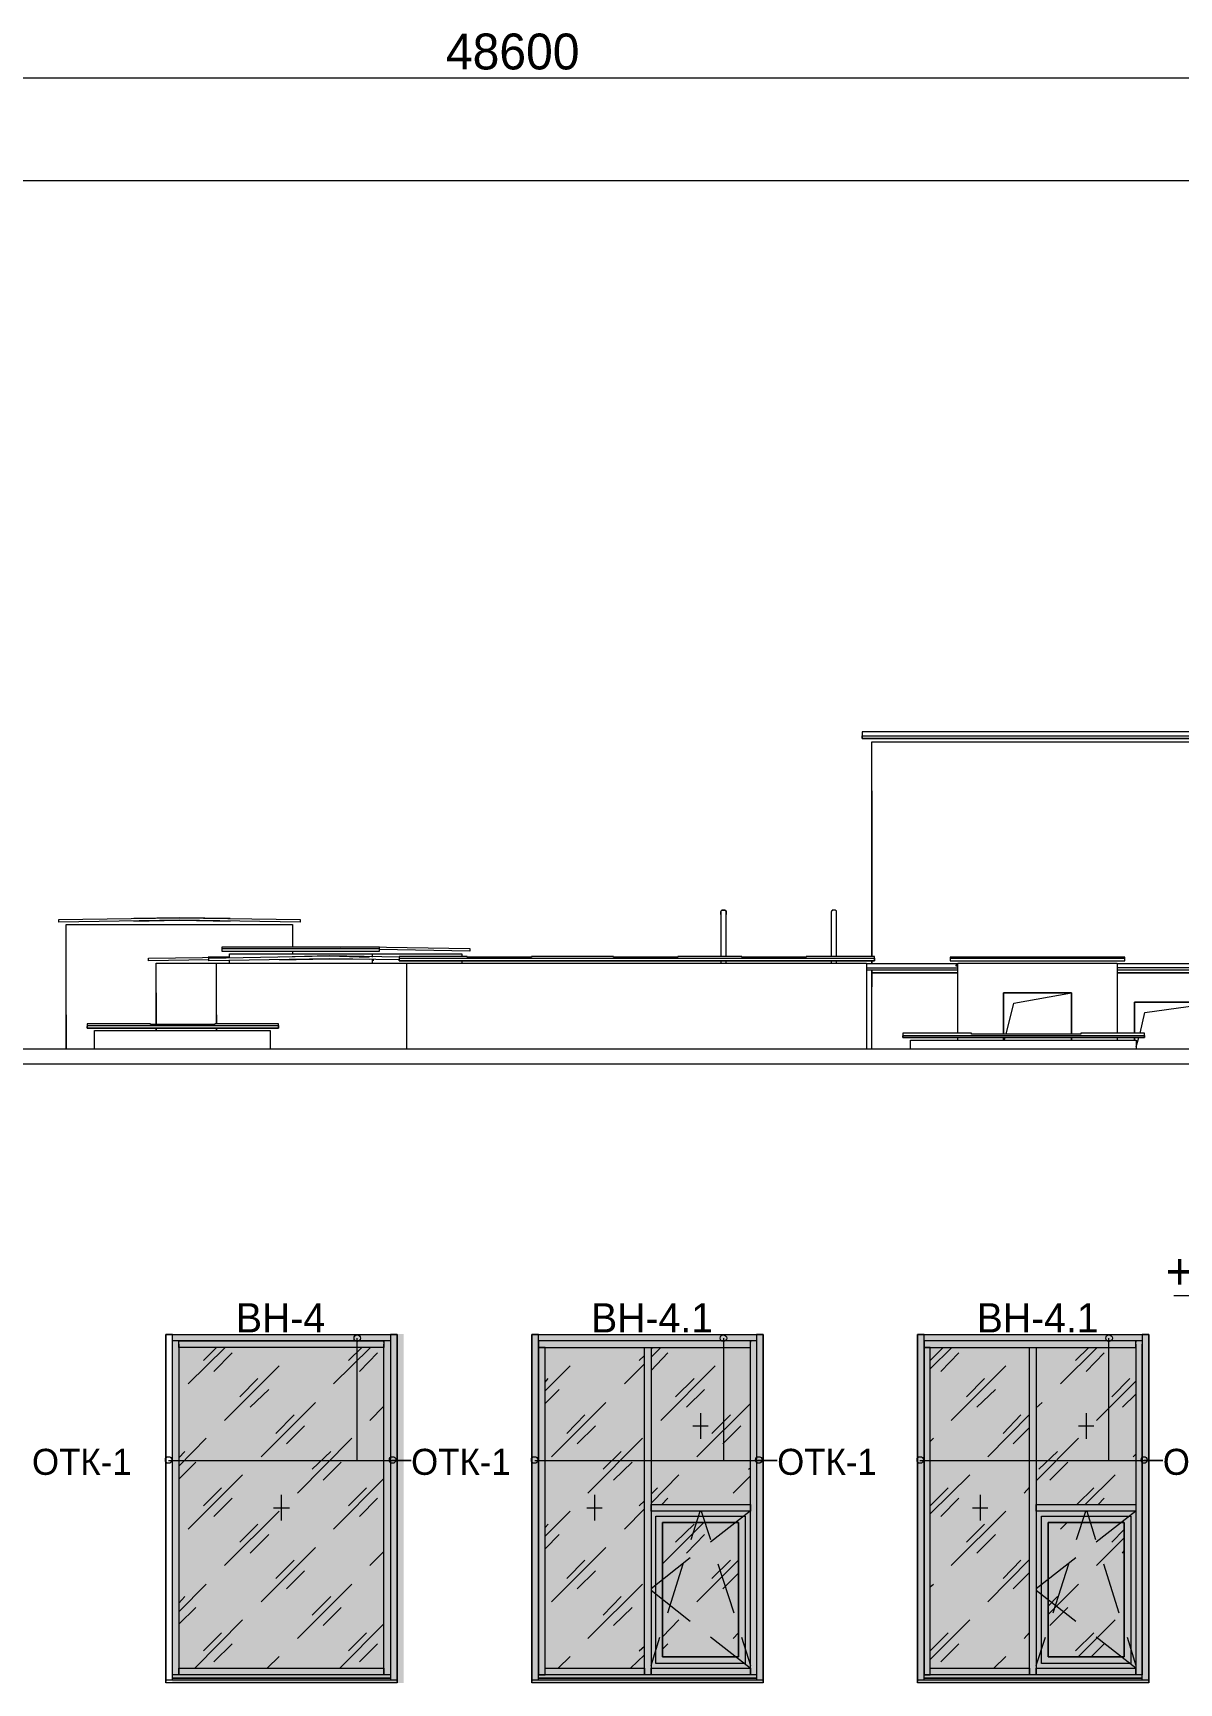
# Model space of a CAD drawing. Header units: millimetres. Extents: x 2294 to 908349, y -83289 to 219220.
# Drawn here: x 339078 to 348288, y 52023 to 65288 of the extents above; entities that cross this region are included whole.
import ezdxf

# ---------------------------------------------------------------- set-up
doc = ezdxf.new("R2010")
doc.units = ezdxf.units.MM
doc.layers.add('PDF _Геометрия', color=7, linetype='Continuous')
doc.layers.add('PDF _Текст', color=7, linetype='Continuous')

msp = doc.modelspace()

# ---------------------------------------------------------------- hatches: boundary and pattern name
at = {"transparency": 33554551}
h = msp.add_hatch(color=3, dxfattribs=at)
h.dxf.hatch_style = 1
h.paths.add_polyline_path([(340198.5, 54829.3), (342056.4, 54829.3), (342056.4, 52022.8), (340198.5, 52022.8)])
h = msp.add_hatch(color=3, dxfattribs=at)
h.dxf.hatch_style = 1
h.paths.add_polyline_path([(343088.1, 54829.3), (344946, 54829.3), (344946, 52022.8), (343088.1, 52022.8)])
h = msp.add_hatch(color=3, dxfattribs=at)
h.dxf.hatch_style = 1
h.paths.add_polyline_path([(346187.6, 54829.3), (348045.5, 54829.3), (348045.5, 52022.8), (346187.6, 52022.8)])

# ---------------------------------------------------------------- linework, layer by layer
at = {"layer": 'PDF _Геометрия', "lineweight": 9}
for points in [[(317601.8, 64927.7), (367909.9, 64927.7), (368373.3, 64927.7), (408097.8, 64927.7)], [(317601.8, 64101.5), (408097.8, 64101.5)], [(348425.8, 59638.1), (349816, 59659.9), (348425.8, 59638.1), (348425.8, 59616.2), (349816, 59638.1), (351206.1, 59616.2), (351206.1, 59638.1), (349816, 59659.9), (349077.2, 59668.7), (345741.7, 59668.7), (345741.7, 59638.1)], [(345741.7, 59646.8), (345741.7, 59616.2), (345741.7, 59638.1), (348425.8, 59638.1), (348425.8, 59616.2), (345741.7, 59616.2), (351206.1, 59616.2), (349816, 59638.1)], [(345820.3, 57863.2), (345820.3, 59590), (345929.6, 59590), (348504.5, 59590)], [(345824.7, 59590), (348508.9, 59590), (351123.1, 59590)], [(351127.4, 57120), (351127.4, 59590), (348613.8, 59590), (348504.5, 59590), (348504.5, 57732.1), (347791.9, 57732.1), (348504.5, 57732.1)], [(344605, 58199.8), (344605, 58226.1), (344609.4, 58230.4), (344613.8, 58234.8), (344640, 58234.8), (344613.8, 58234.8), (344609.4, 58230.4), (344605, 58226.1), (344605, 57863.2)], [(344648.8, 57863.2), (344648.8, 58226.1), (344648.8, 58230.4), (344644.4, 58230.4), (344640, 58234.8), (344644.4, 58230.4), (344648.8, 58230.4), (344648.8, 58226.1), (344648.8, 58199.8)], [(345536.2, 57863.2), (345536.2, 58226.1), (345536.2, 58230.4), (345531.8, 58230.4), (345527.4, 58234.8), (345501.2, 58234.8), (345501.2, 58230.4), (345496.8, 58230.4), (345496.8, 58226.1), (345492.5, 58226.1), (345492.5, 57863.2)], [(339888.1, 58147.4), (340255.3, 58156.1), (339284.8, 58138.6), (339284.8, 58160.5), (340255.3, 58173.6), (339888.1, 58169.2)], [(339346, 57395.5), (339346, 57120), (339346, 58121.1), (339455.3, 58121.1), (341055.3, 58121.1), (341164.6, 58121.1), (341164.6, 57937.5)], [(340661.9, 58169.2), (340255.3, 58173.6), (341225.8, 58160.5), (341225.8, 58138.6), (340255.3, 58156.1), (340661.9, 58147.4)], [(339346, 57229.3), (339346, 57880.7)], [(340487, 57837), (340491.4, 57837), (340006.1, 57828.2), (340006.1, 57850.1), (340657.5, 57858.8), (340487, 57858.8)], [(341059.7, 57837), (341461.9, 57845.7), (340491.4, 57828.2), (340491.4, 57850.1), (341461.9, 57867.6), (341059.7, 57858.8)], [(340596.3, 57915.7), (340596.3, 57906.9), (341864.1, 57906.9), (341864.1, 57928.8)], [(340596.3, 57928.8), (340596.3, 57906.9), (341864.1, 57906.9), (341864.1, 57915.7)], [(340657.5, 57854.5), (340657.5, 57885.1), (340766.8, 57885.1), (341693.6, 57885.1), (341802.9, 57885.1), (341802.9, 57858.8)], [(340661.9, 57885.1), (341798.5, 57885.1)], [(341164.6, 57906.9), (341164.6, 57885.1), (342419.3, 57885.1), (342524.2, 57885.1), (342524.2, 57863.2)], [(342021.4, 57858.8), (341461.9, 57867.6), (341781, 57858.8)], [(342021.4, 57837), (341461.9, 57845.7), (341781, 57841.4)], [(341549.3, 57937.5), (341750.4, 57941.9), (342589.7, 57928.8), (342589.7, 57906.9), (341864.1, 57920)], [(341802.9, 57841.4), (341802.9, 57810.8)], [(341811.6, 57841.4), (341811.6, 57828.2), (341802.9, 57832.6)], [(345842.2, 57850.1), (345842.2, 57828.2), (342021.4, 57828.2), (342021.4, 57841.4)], [(342021.4, 57850.1), (342021.4, 57828.2), (345842.2, 57828.2), (345842.2, 57841.4)], [(342567.9, 57858.8), (343083.7, 57858.8)], [(343743.8, 57858.8), (344259.7, 57858.8)], [(344779.9, 57858.8), (345291.4, 57858.8)], [(346449.8, 57841.4), (346449.8, 57828.2), (347853.1, 57828.2), (347853.1, 57850.1)], [(346449.8, 57850.1), (346449.8, 57828.2), (347853.1, 57828.2), (347853.1, 57841.4)], [(340067.3, 57570.3), (340067.3, 57316.8), (340067.3, 57810.8), (340176.6, 57810.8), (340657.5, 57810.8), (340657.5, 57832.6)], [(340552.6, 57395.5), (340552.6, 57321.1), (340552.6, 57810.8), (340661.9, 57810.8), (342261.9, 57810.8)], [(342082.6, 57120), (342082.6, 57810.8), (342191.9, 57810.8), (345671.7, 57810.8), (345776.6, 57810.8), (345776.6, 57120)], [(342524.2, 57828.2), (342524.2, 57810.8)], [(344605, 57828.2), (344605, 57810.8)], [(344648.8, 57810.8), (344648.8, 57828.2)], [(345492.5, 57828.2), (345492.5, 57810.8)], [(345536.2, 57810.8), (345536.2, 57828.2)], [(345776.6, 57806.4), (346511, 57806.4)], [(345776.6, 57771.4), (346511, 57771.4)], [(346511, 57753.9), (345776.6, 57753.9)], [(345820.3, 57806.4), (345820.3, 57828.2)], [(345820.3, 57120), (345820.3, 57732.1), (345929.6, 57732.1), (345820.3, 57732.1), (345820.3, 57753.9)], [(346511, 57784.5), (346497.9, 57784.5), (346497.9, 57797.6), (346511, 57797.6)], [(346497.9, 57797.6), (346497.9, 57784.5)], [(346511, 57246.8), (346511, 57810.8), (346620.3, 57810.8), (347682.6, 57810.8), (347791.9, 57810.8), (347791.9, 57246.8)], [(347791.9, 57806.4), (348504.5, 57806.4), (348504.5, 57771.4), (347791.9, 57771.4)], [(348504.5, 57771.4), (348504.5, 57753.9), (347791.9, 57753.9)], [(339346, 57242.5), (339346, 57120), (339346, 57627.2)], [(346900.1, 57238.1), (346961.3, 57487.3), (347424.7, 57570.3)], [(347975.5, 57246.8), (348014.9, 57412.9), (348613.8, 57496)], [(349396.3, 56997.6), (349396.3, 57120), (349396.3, 56997.6), (317260.8, 56997.6), (317260.8, 57120), (349396.3, 57120), (349999.6, 57120), (350497.9, 57120), (350497.9, 57430.4), (351324.2, 57430.4)], [(341051, 57308), (341051, 57286.2), (339512.2, 57286.2), (339512.2, 57299.3)], [(339512.2, 57308), (339512.2, 57286.2), (341051, 57286.2), (341051, 57299.3)], [(340023.6, 57316.8), (340539.5, 57316.8)], [(339573.4, 57120), (339573.4, 57268.7), (339682.6, 57268.7), (340880.5, 57268.7), (340985.4, 57268.7), (340985.4, 57120)], [(348010.5, 57229.3), (348010.5, 57211.9), (346069.5, 57211.9), (346069.5, 57225)], [(346069.5, 57229.3), (346069.5, 57211.9), (348010.5, 57211.9), (348010.5, 57225)], [(346130.7, 57120), (346130.7, 57190), (346240, 57190), (347840, 57190), (347944.9, 57190), (347944.9, 57120)], [(346511, 57190), (346511, 57211.9)], [(346887, 57190), (346891.4, 57211.9)], [(347791.9, 57211.9), (347791.9, 57190)], [(347944.9, 57137.5), (347966.8, 57211.9)], [(349750.4, 54825), (349129.6, 54825), (349068.4, 54825), (349068.4, 55135.4), (348246.6, 55135.4)], [(340251, 54746.3), (340251, 52088.4), (340198.5, 52088.4), (340198.5, 54746.3), (340198.5, 54825), (340146, 54825), (340146, 54746.3), (340146, 52114.6), (340146, 52035.9), (340146, 54825), (342004, 54825), (342004, 52035.9), (342004, 52114.6), (342004, 54746.3), (342004, 54825), (341951.5, 54825), (341951.5, 54746.3), (341951.5, 52088.4), (341899, 52088.4), (341899, 54746.3)], [(341680.5, 54794.4), (341680.5, 53810.8), (342117.6, 53810.8), (341964.6, 53810.8)], [(343140.6, 52049), (343140.6, 52114.6), (343140.6, 53430.4), (343140.6, 52088.4), (343193, 52088.4), (343193, 53430.4), (343193, 54720.1), (343140.6, 54720.1), (343140.6, 53430.4), (343140.6, 54746.3), (343140.6, 54825), (343088.1, 54825), (343088.1, 54746.3), (343088.1, 53430.4), (343088.1, 52114.6), (343088.1, 52035.9), (343088.1, 54825), (344946, 54825), (344946, 52035.9), (344946, 52114.6), (344946, 53430.4), (344946, 54746.3), (344946, 54825), (344893.6, 54825), (344893.6, 54746.3), (344893.6, 53430.4), (344893.6, 52088.4), (344845.5, 52088.4), (344845.5, 53430.4), (344845.5, 54746.3)], [(344626.9, 54794.4), (344626.9, 53810.8), (345059.7, 53810.8), (344906.7, 53810.8)], [(346240, 52049), (346240, 52114.6), (346240, 53430.4), (346240, 52088.4), (346288.1, 52088.4), (346288.1, 53430.4), (346288.1, 54720.1), (346240, 54720.1), (346240, 53430.4), (346240, 54746.3), (346240, 54825), (346187.6, 54825), (346187.6, 54746.3), (346187.6, 53430.4), (346187.6, 52114.6), (346187.6, 52035.9), (346187.6, 54825), (348045.5, 54825), (348045.5, 52035.9), (348045.5, 52114.6), (348045.5, 53430.4), (348045.5, 54746.3), (348045.5, 54825), (347993, 54825), (347993, 54746.3)], [(347722, 54794.4), (347722, 53810.8), (348159.1, 53810.8), (348006.1, 53810.8)], [(340198.5, 52049), (340198.5, 52114.6), (340198.5, 54746.3)], [(341899, 54763.8), (341899, 54772.5), (341899, 54720.1), (340251, 54720.1), (340251, 54772.5), (341899, 54772.5)], [(340251, 54763.8), (340251, 54772.5)], [(340325.3, 54427.2), (340622.5, 54720.1)], [(340447.7, 54615.1), (340552.6, 54720.1)], [(340530.7, 54527.7), (340679.4, 54676.3)], [(341204, 54720.1), (341204, 54720.1)], [(341492.5, 54427.2), (341789.7, 54720.1)], [(341614.9, 54615.1), (341719.8, 54720.1)], [(341702.3, 54527.7), (341846.6, 54676.3)], [(341951.5, 54746.3), (341951.5, 52114.6), (341951.5, 52049)], [(343538.4, 54720.1), (343542.7, 54720.1)], [(343949.3, 54615.1), (343993, 54654.5)], [(344045.5, 54641.4), (344124.2, 54720.1)], [(344045.5, 54706.9), (344058.6, 54720.1)], [(344045.5, 54536.4), (344181, 54676.3)], [(344705.6, 54720.1), (344710, 54720.1)], [(344845.5, 54772.5), (344845.5, 54763.8)], [(344893.6, 54746.3), (344893.6, 53430.4), (344893.6, 52114.6), (344893.6, 52049)], [(346288.1, 54549.6), (346463, 54720.1)], [(346288.1, 54615.1), (346393, 54720.1)], [(346375.5, 54527.7), (346519.8, 54676.3)], [(347044.4, 54720.1), (347048.8, 54720.1)], [(347940.6, 54746.3), (347940.6, 53430.4), (347940.6, 52088.4), (347140.6, 52088.4), (347140.6, 52140.8), (347940.6, 52140.8)], [(347337.3, 54427.2), (347630.2, 54720.1)], [(347455.3, 54615.1), (347564.6, 54720.1)], [(347542.7, 54527.7), (347687, 54676.3)], [(347993, 52049), (347993, 52114.6), (347993, 53430.4), (347993, 54746.3), (347993, 53430.4), (347993, 52088.4), (347940.6, 52088.4), (347940.6, 52140.8), (347621.4, 52390)], [(347940.6, 54772.5), (347940.6, 54763.8)], [(340618.2, 54134.3), (341055.3, 54571.4)], [(343193, 54370.3), (343394.1, 54571.4)], [(343831.3, 54427.2), (343993, 54588.9)], [(344124.2, 54134.3), (344561.3, 54571.4)], [(346458.6, 54134.3), (346895.7, 54571.4)], [(340740.6, 54322.2), (340884.8, 54470.9)], [(343193, 54440.3), (343219.3, 54470.9)], [(344242.2, 54322.2), (344390.8, 54470.9)], [(346581, 54322.2), (346725.3, 54470.9)], [(347625.8, 54134.3), (347940.6, 54449)], [(347748.2, 54322.2), (347892.5, 54470.9)], [(340823.6, 54239.2), (340972.3, 54383.4)], [(340911.1, 53841.4), (341348.2, 54278.5)], [(343193, 54269.8), (343306.7, 54383.4)], [(343245.5, 53841.4), (343682.6, 54278.5)], [(344329.6, 54239.2), (344473.9, 54383.4)], [(344412.7, 53841.4), (344845.5, 54269.8)], [(346664.1, 54239.2), (346812.7, 54383.4)], [(347140.6, 54234.8), (347188.6, 54278.5)], [(347835.6, 54239.2), (347940.6, 54344.1)], [(341029.1, 54029.3), (341177.7, 54178)], [(341785.4, 54134.3), (341899, 54247.9)], [(343367.9, 54029.3), (343512.1, 54178)], [(344443.3, 54191.1), (344443.3, 53985.6)], [(344535.1, 54029.3), (344683.7, 54178)], [(346751.5, 53841.4), (347088.1, 54182.4)], [(346873.9, 54029.3), (347018.1, 54178)], [(347542.7, 54191.1), (347542.7, 53985.6)], [(340251, 53767.1), (340469.5, 53990)], [(341116.5, 53946.3), (341260.8, 54090.5)], [(341204, 53548.5), (341641.1, 53990)], [(343450.9, 53946.3), (343599.6, 54090.5)], [(343538.4, 53548.5), (343975.5, 53990)], [(344382.1, 54090.5), (344504.5, 54090.5)], [(344622.5, 53946.3), (344766.8, 54090.5)], [(346288.1, 53963.8), (346314.3, 53990)], [(346956.9, 53946.3), (347088.1, 54077.4)], [(347140.6, 53649), (347481.5, 53990)], [(347481.5, 54090.5), (347603.9, 54090.5)], [(340251, 53832.6), (340299, 53885.1)], [(341322, 53740.8), (341470.6, 53885.1)], [(343660.8, 53740.8), (343805, 53885.1)], [(347162.4, 53740.8), (347311, 53885.1)], [(347918.7, 53841.4), (347940.6, 53863.2)], [(340167.9, 53810.8), (342117.6, 53810.8)], [(340251, 53662.1), (340386.5, 53797.7)], [(341409.4, 53653.4), (341553.7, 53797.7)], [(343110, 53810.8), (345059.7, 53810.8)], [(343743.8, 53653.4), (343892.5, 53797.7)], [(344828, 53740.8), (344845.5, 53753.9)], [(346205, 53810.8), (348159.1, 53810.8)], [(347249.8, 53653.4), (347394.1, 53797.7)], [(340325.3, 53259.9), (340762.4, 53697.1)], [(340447.7, 53447.9), (340591.9, 53592.2)], [(341492.5, 53259.9), (341899, 53666.5)], [(341614.9, 53447.9), (341759.1, 53592.2)], [(344045.5, 53469.8), (344268.4, 53697.1)], [(344045.5, 53539.7), (344097.9, 53592.2)], [(344705.6, 53548.5), (344845.5, 53688.4)], [(346288.1, 53382.4), (346607.2, 53697.1)], [(346288.1, 53447.9), (346432.4, 53592.2)], [(347044.4, 53548.5), (347088.1, 53596.6)], [(347468.4, 53456.7), (347603.9, 53592.2)], [(347534, 53456.7), (347774.4, 53697.1)], [(340530.7, 53360.5), (340679.4, 53509.1)], [(341072.8, 53535.4), (341072.8, 53329.9)], [(341702.3, 53360.5), (341846.6, 53509.1)], [(343590.8, 53535.4), (343590.8, 53329.9)], [(343949.3, 53447.9), (343993, 53487.3)], [(344132.9, 53456.7), (344181, 53509.1)], [(346375.5, 53360.5), (346519.8, 53509.1)], [(346690.3, 53535.4), (346690.3, 53329.9)], [(347638.9, 53456.7), (347687, 53509.1)], [(340618.2, 52967.1), (341055.3, 53404.2)], [(341011.6, 53430.4), (341138.4, 53430.4)], [(343193, 53203.1), (343394.1, 53404.2)], [(343529.6, 53430.4), (343652, 53430.4)], [(343831.3, 53259.9), (343993, 53421.7)], [(344369, 53176.9), (344438.9, 53404.2)], [(344447.7, 53404.2), (344522, 53176.9)], [(344841.1, 53404.2), (344522, 53155)], [(346458.6, 52967.1), (346895.7, 53404.2)], [(346629.1, 53430.4), (346751.5, 53430.4)], [(347464.1, 53176.9), (347538.4, 53404.2)], [(347547.1, 53404.2), (347617.1, 53176.9)], [(347940.6, 53404.2), (347621.4, 53155)], [(340740.6, 53155), (340884.8, 53299.3)], [(340823.6, 53067.6), (340972.3, 53216.2)], [(343193, 53273.1), (343219.3, 53299.3)], [(343193, 53102.6), (343306.7, 53216.2)], [(344137.3, 52980.2), (344469.5, 53312.4)], [(344242.2, 53155), (344390.8, 53299.3)], [(344329.6, 53067.6), (344473.9, 53216.2)], [(346581, 53155), (346725.3, 53299.3)], [(346664.1, 53067.6), (346812.7, 53216.2)], [(347337.3, 53259.9), (347389.7, 53312.4)], [(347748.2, 53155), (347848.7, 53255.6)], [(340911.1, 52674.2), (341348.2, 53111.3)], [(341785.4, 52967.1), (341899, 53080.7)], [(343245.5, 52674.2), (343682.6, 53111.3)], [(347625.8, 52967.1), (347848.7, 53190)], [(347835.6, 53067.6), (347848.7, 53085.1)], [(341029.1, 52862.1), (341177.7, 53010.8)], [(343367.9, 52862.1), (343512.1, 53010.8)], [(344360.2, 53028.3), (344045.5, 52779.1)], [(344181, 52586.7), (344303.4, 52980.2)], [(344412.7, 52674.2), (344749.3, 53010.8)], [(344535.1, 52862.1), (344683.7, 53010.8)], [(344583.2, 52980.2), (344710, 52586.7)], [(346751.5, 52674.2), (347088.1, 53015.1)], [(346873.9, 52862.1), (347018.1, 53010.8)], [(347459.7, 53028.3), (347140.6, 52779.1)], [(347276.1, 52586.7), (347402.8, 52980.2)], [(347682.6, 52980.2), (347805, 52586.7)], [(340251, 52595.5), (340469.5, 52818.4)], [(341116.5, 52779.1), (341260.8, 52923.3)], [(341204, 52381.3), (341641.1, 52818.4)], [(343450.9, 52779.1), (343599.6, 52923.3)], [(343538.4, 52381.3), (343975.5, 52818.4)], [(344622.5, 52779.1), (344749.3, 52905.9)], [(346288.1, 52796.6), (346314.3, 52818.4)], [(346956.9, 52779.1), (347088.1, 52910.2)], [(347236.7, 52573.6), (347481.5, 52818.4)], [(340251, 52665.4), (340299, 52717.9)], [(341322, 52569.2), (341470.6, 52717.9)], [(343660.8, 52569.2), (343805, 52717.9)], [(344360.2, 52516.8), (344045.5, 52766)], [(347459.7, 52516.8), (347140.6, 52766)], [(347236.7, 52639.2), (347311, 52717.9)], [(340251, 52494.9), (340386.5, 52630.4)], [(340377.7, 52140.8), (340762.4, 52529.9)], [(341409.4, 52486.2), (341553.7, 52630.4)], [(343743.8, 52486.2), (343892.5, 52630.4)], [(344137.3, 52394.4), (344268.4, 52529.9)], [(346288.1, 52210.8), (346607.2, 52529.9)], [(347249.8, 52486.2), (347394.1, 52630.4)], [(347477.2, 52232.6), (347774.4, 52529.9)], [(340447.7, 52280.7), (340591.9, 52425)], [(341544.9, 52140.8), (341899, 52499.3)], [(341614.9, 52280.7), (341759.1, 52425)], [(344705.6, 52381.3), (344749.3, 52425)], [(346288.1, 52280.7), (346432.4, 52425)], [(347044.4, 52381.3), (347088.1, 52429.4)], [(347455.3, 52280.7), (347603.9, 52425)], [(340530.7, 52193.3), (340679.4, 52337.5)], [(341702.3, 52193.3), (341846.6, 52337.5)], [(343949.3, 52280.7), (343993, 52320.1)], [(344045.5, 52162.7), (344115.4, 52390)], [(344137.3, 52293.8), (344181, 52337.5)], [(344841.1, 52140.8), (344522, 52390)], [(344771.2, 52390), (344845.5, 52162.7)], [(346375.5, 52193.3), (346519.8, 52337.5)], [(347140.6, 52162.7), (347214.9, 52390)], [(347582.1, 52232.6), (347687, 52337.5)], [(347870.6, 52390), (347940.6, 52162.7)], [(340959.1, 52140.8), (341055.3, 52237)], [(343297.9, 52140.8), (343394.1, 52237)], [(343879.4, 52140.8), (343993, 52250.1)], [(344557, 52232.6), (344561.3, 52237)], [(346799.6, 52140.8), (346895.7, 52237)], [(342004, 52031.5), (342004, 52022.8), (340146, 52022.8), (340146, 52049), (340146, 52053.4)], [(340146, 52049), (342004, 52049)], [(340146, 52022.8), (340146, 52031.5)], [(341951.5, 52088.4), (340198.5, 52088.4)], [(341951.5, 52062.1), (340198.5, 52062.1), (341951.5, 52062.1)], [(341951.5, 52062.1), (340198.5, 52062.1)], [(342004, 52053.4), (342004, 52049), (342004, 52022.8)], [(344946, 52031.5), (344946, 52022.8), (343088.1, 52022.8), (343088.1, 52049), (343088.1, 52053.4)], [(343088.1, 52049), (344946, 52049)], [(343088.1, 52022.8), (343088.1, 52031.5)], [(344893.6, 52088.4), (343140.6, 52088.4)], [(344893.6, 52062.1), (343140.6, 52062.1), (344893.6, 52062.1)], [(344893.6, 52062.1), (343140.6, 52062.1)], [(344946, 52053.4), (344946, 52049), (344946, 52022.8)], [(348045.5, 52031.5), (348045.5, 52022.8), (346187.6, 52022.8), (346187.6, 52049), (346187.6, 52053.4)], [(346187.6, 52049), (348045.5, 52049)], [(346187.6, 52022.8), (346187.6, 52031.5)], [(347993, 52088.4), (346240, 52088.4)], [(347993, 52062.1), (346240, 52062.1), (347993, 52062.1)], [(347993, 52062.1), (346240, 52062.1)], [(348045.5, 52053.4), (348045.5, 52049), (348045.5, 52022.8)]]:
    msp.add_lwpolyline(points, dxfattribs=at)
for points in [[(345820.3, 59196.5), (345820.3, 57863.2)], [(340596.3, 57928.8), (341864.1, 57928.8), (341864.1, 57937.5), (340596.3, 57937.5)], [(342021.4, 57850.1), (345842.2, 57850.1), (345842.2, 57863.2), (345291.4, 57863.2), (345291.4, 57858.8), (344775.5, 57858.8), (344775.5, 57863.2), (344259.7, 57863.2), (344259.7, 57858.8), (343743.8, 57858.8), (343743.8, 57863.2), (343083.7, 57863.2), (343083.7, 57858.8), (342567.9, 57858.8), (342567.9, 57863.2), (342021.4, 57863.2)], [(346449.8, 57850.1), (347853.1, 57850.1), (347853.1, 57858.8), (346449.8, 57858.8)], [(345820.3, 57828.2), (345820.3, 57802)], [(345820.3, 57753.9), (345820.3, 57618.4)], [(346511, 57732.1), (345929.6, 57732.1)], [(347424.7, 57570.3), (346878.3, 57570.3), (346878.3, 57238.1), (346878.3, 57570.3), (347424.7, 57570.3), (347424.7, 57238.1)], [(348613.8, 57496), (347931.8, 57496), (347931.8, 57246.8), (347931.8, 57496), (348613.8, 57496), (348613.8, 57120)], [(339512.2, 57308), (341051, 57308), (341051, 57321.1), (340539.5, 57321.1), (340539.5, 57316.8), (340023.6, 57316.8), (340023.6, 57321.1), (339512.2, 57321.1)], [(340067.3, 57286.2), (340067.3, 57268.7)], [(340552.6, 57286.2), (340552.6, 57268.7)], [(346069.5, 57229.3), (348010.5, 57229.3), (348010.5, 57246.8), (347499, 57246.8), (347499, 57238.1), (346620.3, 57238.1), (346620.3, 57246.8), (346069.5, 57246.8)], [(346878.3, 57211.9), (346878.3, 57190)], [(347424.7, 57190), (347424.7, 57211.9)], [(347931.8, 57211.9), (347931.8, 57190)], [(340224.7, 54825), (341951.5, 54825), (341951.5, 54772.5), (340224.7, 54772.5), (340198.5, 54772.5), (340198.5, 54825)], [(344019.3, 54772.5), (343140.6, 54772.5), (343140.6, 54720.1), (344019.3, 54720.1), (344845.5, 54720.1), (344845.5, 54772.5), (344019.3, 54772.5), (343166.8, 54772.5), (343140.6, 54772.5), (343140.6, 54825), (343166.8, 54825), (344019.3, 54825), (344871.7, 54825), (344893.6, 54825), (344893.6, 54772.5), (344871.7, 54772.5)], [(347114.3, 54772.5), (346240, 54772.5), (346240, 54720.1), (347114.3, 54720.1), (347940.6, 54720.1), (347940.6, 54772.5), (347114.3, 54772.5), (346261.9, 54772.5), (346240, 54772.5), (346240, 54825), (346261.9, 54825), (347114.3, 54825), (347966.8, 54825), (347993, 54825), (347993, 54772.5), (347966.8, 54772.5)], [(344045.5, 52088.4), (343993, 52088.4), (343193, 52088.4), (343193, 52140.8), (343993, 52140.8), (343993, 52088.4), (343993, 53430.4), (343993, 54720.1), (344045.5, 54720.1), (344045.5, 53430.4)], [(347140.6, 52088.4), (347088.1, 52088.4), (346288.1, 52088.4), (346288.1, 52140.8), (347088.1, 52140.8), (347088.1, 52088.4), (347088.1, 53430.4), (347088.1, 54720.1), (347140.6, 54720.1), (347140.6, 53430.4)], [(344845.5, 53404.2), (344045.5, 53404.2), (344045.5, 53456.7), (344845.5, 53456.7)], [(344084.8, 53364.9), (344801.8, 53364.9), (344801.8, 52180.2), (344084.8, 52180.2)], [(344801.8, 53364.9), (344801.8, 52180.2), (344084.8, 52180.2), (344084.8, 53364.9)], [(347940.6, 53404.2), (347140.6, 53404.2), (347140.6, 53456.7), (347940.6, 53456.7)], [(347184.3, 53364.9), (347901.2, 53364.9), (347901.2, 52180.2), (347184.3, 52180.2)], [(347901.2, 53364.9), (347901.2, 52180.2), (347184.3, 52180.2), (347184.3, 53364.9)], [(344749.3, 53312.4), (344137.3, 53312.4), (344137.3, 52232.6), (344749.3, 52232.6)], [(344137.3, 52232.6), (344137.3, 53312.4), (344749.3, 53312.4), (344749.3, 52232.6)], [(347848.7, 53312.4), (347236.7, 53312.4), (347236.7, 52232.6), (347848.7, 52232.6)], [(347236.7, 52232.6), (347236.7, 53312.4), (347848.7, 53312.4), (347848.7, 52232.6)], [(341899, 52088.4), (340251, 52088.4), (340251, 52140.8), (341899, 52140.8)], [(344845.5, 52088.4), (344045.5, 52088.4), (344045.5, 52140.8), (344845.5, 52140.8)]]:
    msp.add_lwpolyline(points, close=True, dxfattribs=at)
for points in [[(341658.6, 54794.4), (341658.6, 54811.9), (341667.3, 54820.6), (341684.8, 54820.6)], [(341658.6, 54794.4), (341658.6, 54811.9), (341667.3, 54820.6), (341684.8, 54820.6)], [(341684.8, 54768.1), (341667.3, 54768.1), (341658.6, 54781.3), (341658.6, 54794.4)], [(341684.8, 54768.1), (341667.3, 54768.1), (341658.6, 54781.3), (341658.6, 54794.4)], [(341684.8, 54820.6), (341697.9, 54820.6), (341711.1, 54811.9), (341711.1, 54794.4)], [(341684.8, 54820.6), (341697.9, 54820.6), (341711.1, 54811.9), (341711.1, 54794.4)], [(341711.1, 54794.4), (341711.1, 54781.3), (341697.9, 54768.1), (341684.8, 54768.1)], [(341711.1, 54794.4), (341711.1, 54781.3), (341697.9, 54768.1), (341684.8, 54768.1)], [(344600.7, 54794.4), (344600.7, 54811.9), (344609.4, 54820.6), (344626.9, 54820.6)], [(344600.7, 54794.4), (344600.7, 54811.9), (344609.4, 54820.6), (344626.9, 54820.6)], [(344626.9, 54768.1), (344609.4, 54768.1), (344600.7, 54781.3), (344600.7, 54794.4)], [(344626.9, 54768.1), (344609.4, 54768.1), (344600.7, 54781.3), (344600.7, 54794.4)], [(344626.9, 54820.6), (344640, 54820.6), (344653.1, 54811.9), (344653.1, 54794.4)], [(344626.9, 54820.6), (344640, 54820.6), (344653.1, 54811.9), (344653.1, 54794.4)], [(344653.1, 54794.4), (344653.1, 54781.3), (344640, 54768.1), (344626.9, 54768.1)], [(344653.1, 54794.4), (344653.1, 54781.3), (344640, 54768.1), (344626.9, 54768.1)], [(347700.1, 54794.4), (347700.1, 54811.9), (347708.9, 54820.6), (347726.3, 54820.6)], [(347700.1, 54794.4), (347700.1, 54811.9), (347708.9, 54820.6), (347726.3, 54820.6)], [(347726.3, 54768.1), (347708.9, 54768.1), (347700.1, 54781.3), (347700.1, 54794.4)], [(347726.3, 54768.1), (347708.9, 54768.1), (347700.1, 54781.3), (347700.1, 54794.4)], [(347726.3, 54820.6), (347739.5, 54820.6), (347752.6, 54811.9), (347752.6, 54794.4)], [(347726.3, 54820.6), (347739.5, 54820.6), (347752.6, 54811.9), (347752.6, 54794.4)], [(347752.6, 54794.4), (347752.6, 54781.3), (347739.5, 54768.1), (347726.3, 54768.1)], [(347752.6, 54794.4), (347752.6, 54781.3), (347739.5, 54768.1), (347726.3, 54768.1)], [(340141.7, 53815.1), (340141.7, 53832.6), (340150.4, 53841.4), (340167.9, 53841.4)], [(340141.7, 53815.1), (340141.7, 53832.6), (340150.4, 53841.4), (340167.9, 53841.4)], [(340167.9, 53788.9), (340150.4, 53788.9), (340141.7, 53802), (340141.7, 53815.1)], [(340167.9, 53788.9), (340150.4, 53788.9), (340141.7, 53802), (340141.7, 53815.1)], [(340167.9, 53841.4), (340181, 53841.4), (340194.1, 53832.6), (340194.1, 53815.1)], [(340167.9, 53841.4), (340181, 53841.4), (340194.1, 53832.6), (340194.1, 53815.1)], [(340194.1, 53815.1), (340194.1, 53802), (340181, 53788.9), (340167.9, 53788.9)], [(340194.1, 53815.1), (340194.1, 53802), (340181, 53788.9), (340167.9, 53788.9)], [(341942.8, 53815.1), (341942.8, 53832.6), (341951.5, 53841.4), (341969, 53841.4)], [(341942.8, 53815.1), (341942.8, 53832.6), (341951.5, 53841.4), (341969, 53841.4)], [(341969, 53788.9), (341951.5, 53788.9), (341942.8, 53802), (341942.8, 53815.1)], [(341969, 53788.9), (341951.5, 53788.9), (341942.8, 53802), (341942.8, 53815.1)], [(341969, 53841.4), (341982.1, 53841.4), (341995.2, 53832.6), (341995.2, 53815.1)], [(341969, 53841.4), (341982.1, 53841.4), (341995.2, 53832.6), (341995.2, 53815.1)], [(341995.2, 53815.1), (341995.2, 53802), (341982.1, 53788.9), (341969, 53788.9)], [(341995.2, 53815.1), (341995.2, 53802), (341982.1, 53788.9), (341969, 53788.9)], [(343083.7, 53815.1), (343083.7, 53832.6), (343092.5, 53841.4), (343110, 53841.4)], [(343083.7, 53815.1), (343083.7, 53832.6), (343092.5, 53841.4), (343110, 53841.4)], [(343110, 53788.9), (343092.5, 53788.9), (343083.7, 53802), (343083.7, 53815.1)], [(343110, 53788.9), (343092.5, 53788.9), (343083.7, 53802), (343083.7, 53815.1)], [(343110, 53841.4), (343123.1, 53841.4), (343136.2, 53832.6), (343136.2, 53815.1)], [(343110, 53841.4), (343123.1, 53841.4), (343136.2, 53832.6), (343136.2, 53815.1)], [(343136.2, 53815.1), (343136.2, 53802), (343123.1, 53788.9), (343110, 53788.9)], [(343136.2, 53815.1), (343136.2, 53802), (343123.1, 53788.9), (343110, 53788.9)], [(344884.8, 53815.1), (344884.8, 53832.6), (344893.6, 53841.4), (344911.1, 53841.4)], [(344884.8, 53815.1), (344884.8, 53832.6), (344893.6, 53841.4), (344911.1, 53841.4)], [(344911.1, 53788.9), (344893.6, 53788.9), (344884.8, 53802), (344884.8, 53815.1)], [(344911.1, 53788.9), (344893.6, 53788.9), (344884.8, 53802), (344884.8, 53815.1)], [(344911.1, 53841.4), (344924.2, 53841.4), (344937.3, 53832.6), (344937.3, 53815.1)], [(344911.1, 53841.4), (344924.2, 53841.4), (344937.3, 53832.6), (344937.3, 53815.1)], [(344937.3, 53815.1), (344937.3, 53802), (344924.2, 53788.9), (344911.1, 53788.9)], [(344937.3, 53815.1), (344937.3, 53802), (344924.2, 53788.9), (344911.1, 53788.9)], [(346183.2, 53815.1), (346183.2, 53832.6), (346191.9, 53841.4), (346209.4, 53841.4)], [(346183.2, 53815.1), (346183.2, 53832.6), (346191.9, 53841.4), (346209.4, 53841.4)], [(346209.4, 53788.9), (346191.9, 53788.9), (346183.2, 53802), (346183.2, 53815.1)], [(346209.4, 53788.9), (346191.9, 53788.9), (346183.2, 53802), (346183.2, 53815.1)], [(346209.4, 53841.4), (346222.5, 53841.4), (346235.6, 53832.6), (346235.6, 53815.1)], [(346209.4, 53841.4), (346222.5, 53841.4), (346235.6, 53832.6), (346235.6, 53815.1)], [(346235.6, 53815.1), (346235.6, 53802), (346222.5, 53788.9), (346209.4, 53788.9)], [(346235.6, 53815.1), (346235.6, 53802), (346222.5, 53788.9), (346209.4, 53788.9)], [(347984.3, 53815.1), (347984.3, 53832.6), (347993, 53841.4), (348006.1, 53841.4)], [(347984.3, 53815.1), (347984.3, 53832.6), (347993, 53841.4), (348006.1, 53841.4)], [(348006.1, 53788.9), (347993, 53788.9), (347984.3, 53802), (347984.3, 53815.1)], [(348006.1, 53788.9), (347993, 53788.9), (347984.3, 53802), (347984.3, 53815.1)], [(348006.1, 53841.4), (348019.2, 53841.4), (348032.4, 53832.6), (348032.4, 53815.1)], [(348006.1, 53841.4), (348019.2, 53841.4), (348032.4, 53832.6), (348032.4, 53815.1)], [(348032.4, 53815.1), (348032.4, 53802), (348019.2, 53788.9), (348006.1, 53788.9)], [(348032.4, 53815.1), (348032.4, 53802), (348019.2, 53788.9), (348006.1, 53788.9)]]:
    msp.add_open_spline(points, degree=3, dxfattribs=at)

# ---------------------------------------------------------------- texts
at = {"layer": 'PDF _Текст', "attachment_point": 4, "style": ''}
for s, insert, char_height in [('48600', (342396.6, 65137), 288.74), ('+11,700', (348180.1, 55305.8), 289.45), ('ВН-4', (340709.2, 54958.4), 235.29), ('ВН-4.1', (343563.8, 54958.4), 235.29), ('ВН-4.1', (346663.1, 54958.4), 235.29), ('ОТК-1', (339069.9, 53799.4), 209.3), ('ОТК-1', (342116.8, 53799.4), 209.3), ('ОТК-1', (345058.8, 53799.4), 209.3), ('ОТК-1', (348158.2, 53799.4), 209.3)]:
    msp.add_mtext(s, dxfattribs=dict(at, insert=insert, char_height=char_height))

doc.saveas('drawing.dxf')
